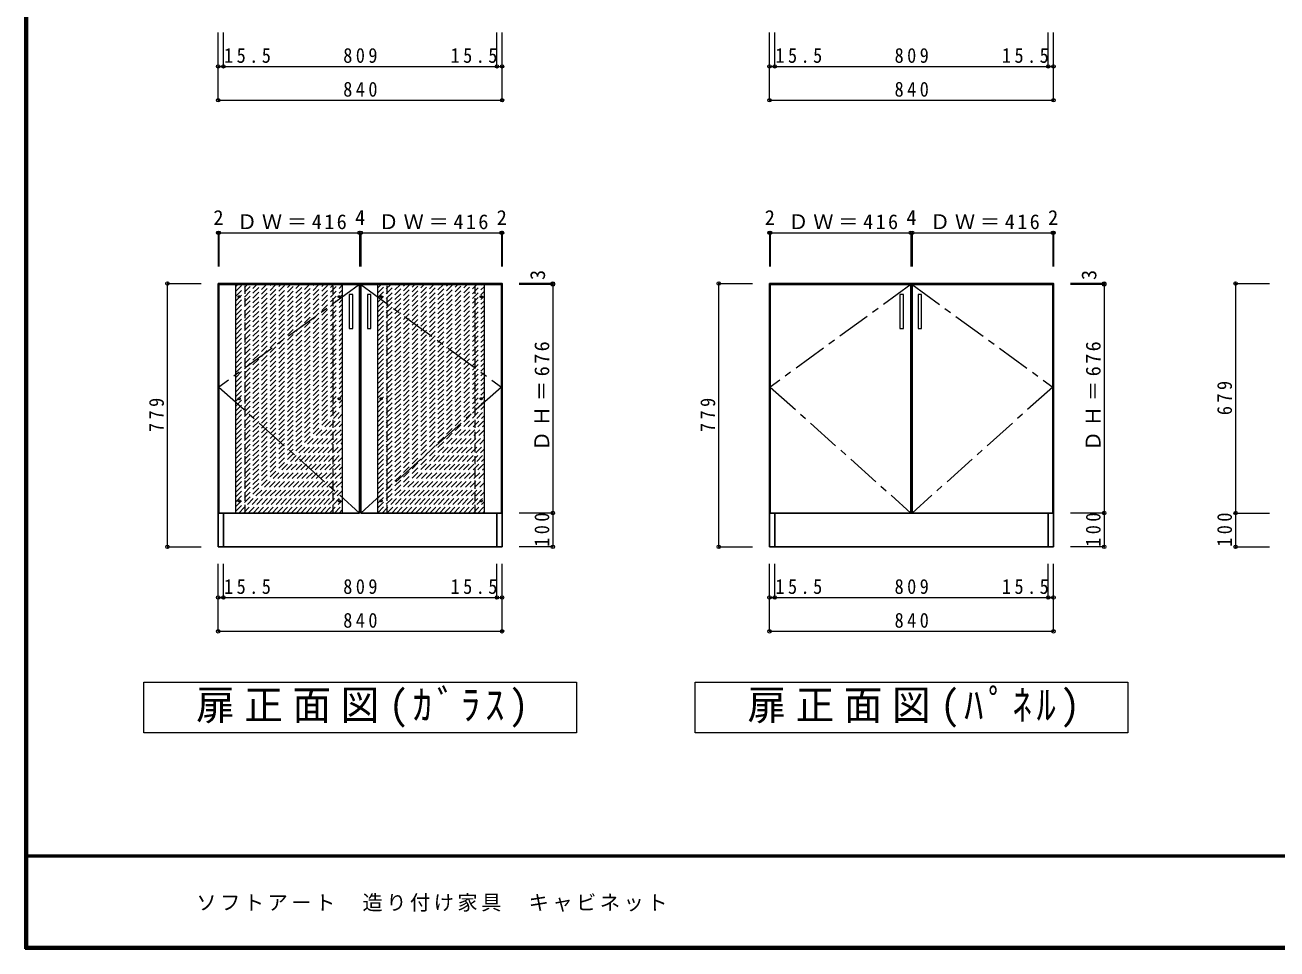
# Model space of a CAD drawing. Units: millimetres at full size, sheet at 1:20. Extents: x -52854 to 3800, y -107878 to 2783.
# Drawn here: x -4000 to -297, y -2797 to -63 of the extents above; entities that cross this region are included whole.
import ezdxf
from ezdxf.enums import TextEntityAlignment as Align

# ---------------------------------------------------------------- set-up
doc = ezdxf.new("R2010")
doc.units = ezdxf.units.MM
doc.header["$LTSCALE"] = 20
doc.header["$PDMODE"] = 32
doc.header["$PDSIZE"] = 10
doc.linetypes.add('CHAIN1', pattern=[8, 5, -1, 1, -1])
doc.linetypes.add('DASHED1', pattern=[1.8, 1.2, -0.6])
for name, color, linetype, lineweight in [('0-1_本体', 2, 'Continuous', 35), ('0-7_', 4, 'CHAIN1', 9), ('0-A_文字', 7, 'Continuous', 18), ('0-B_寸法', 7, 'Continuous', 9), ('1-2_扉', 3, 'Continuous', 25), ('1-3_扉仕上', 7, 'Continuous', 18), ('1-C_ハッチ', 4, 'DASHED1', 9), ('F-1_枠', 6, 'Continuous', 40)]:
    doc.layers.add(name, color=color, linetype=linetype, lineweight=lineweight)
doc.layers.add('F-A_文字', color=7, linetype='Continuous')
doc.styles.add('ＭＳ ゴシック', font='')
doc.styles.get('ＭＳ ゴシック').set_extended_font_data('MS Gothic')

msp = doc.modelspace()

# ---------------------------------------------------------------- linework, layer by layer
at = {"layer": '0-1_本体', "color": 3, "lineweight": 25}
for p, q in [((-3428.78, -1607), (-3428.78, -828)), ((-1797.93, -1607), (-1797.93, -828)), ((-1379.93, -843.5), (-1375.93, -843.5)), ((-3413.28, -1607), (-3413.28, -1507)), ((-2604.28, -1507), (-2604.28, -1607)), ((-973.43, -1507), (-1782.43, -1507)), ((-1782.43, -1607), (-1782.43, -1507)), ((-973.43, -1507), (-973.43, -1607)), ((-2588.78, -1607), (-3428.78, -1607)), ((-957.93, -1607), (-1797.93, -1607))]:
    msp.add_line(p, q, dxfattribs=at)
for points in [[(-3428.78, -828), (-2588.78, -828), (-2588.78, -1607)], [(-1797.93, -828), (-957.93, -828), (-957.93, -1607)]]:
    msp.add_lwpolyline(points, dxfattribs=at)
at = {"layer": '0-7_'}
for centre in [(-3366.78, -867), (-3070.78, -867), (-2946.78, -867), (-2650.78, -867), (-3366.78, -1169), (-3070.78, -1169), (-2946.78, -1169), (-2650.78, -1169), (-3366.78, -1471), (-3070.78, -1471), (-2946.78, -1471), (-2650.78, -1471)]:
    msp.add_circle(centre, 2.9, dxfattribs=at)
at = {"layer": '0-A_文字'}
for p, q in [((-3648.78, -2157), (-3648.78, -2007)), ((-2017.93, -2157), (-2017.93, -2007)), ((-2368.78, -2157), (-3648.78, -2157)), ((-737.93, -2157), (-2017.93, -2157))]:
    msp.add_line(p, q, dxfattribs=at)
for points in [[(-3648.78, -2007), (-2368.78, -2007), (-2368.78, -2157)], [(-2017.93, -2007), (-737.93, -2007), (-737.93, -2157)]]:
    msp.add_lwpolyline(points, dxfattribs=at)
at = {"layer": '0-B_寸法', "color": 4}
for p, q in [((-3428.78, -285.96), (-3428.78, -85.96)), ((-3413.28, -185.96), (-3413.28, -85.96)), ((-2604.28, -185.96), (-2604.28, -85.96)), ((-2588.78, -285.96), (-2588.78, -85.96)), ((-1797.93, -285.96), (-1797.93, -85.96)), ((-1782.43, -185.96), (-1782.43, -85.96)), ((-973.43, -185.96), (-973.43, -85.96)), ((-957.93, -285.96), (-957.93, -85.96)), ((-3428.78, -185.96), (-3413.28, -185.96)), ((-3413.28, -185.96), (-2604.28, -185.96)), ((-2604.28, -185.96), (-2588.78, -185.96)), ((-1797.93, -185.96), (-1782.43, -185.96)), ((-1782.43, -185.96), (-973.43, -185.96)), ((-973.43, -185.96), (-957.93, -185.96)), ((-3428.78, -285.96), (-2588.78, -285.96)), ((-1797.93, -285.96), (-957.93, -285.96)), ((-3428.78, -678), (-3426.78, -678)), ((-3428.78, -678), (-3428.78, -778)), ((-3426.78, -678), (-3426.78, -778)), ((-3426.78, -678), (-3010.78, -678)), ((-3010.78, -678), (-3010.78, -778)), ((-3010.78, -678), (-3006.78, -678)), ((-3006.78, -678), (-3006.78, -778)), ((-3006.78, -678), (-2590.78, -678)), ((-2590.78, -678), (-2590.78, -778)), ((-2590.78, -678), (-2588.78, -678)), ((-2588.78, -678), (-2588.78, -778)), ((-1797.93, -678), (-1795.92, -678)), ((-1797.93, -678), (-1797.93, -778)), ((-1795.92, -678), (-1795.92, -778)), ((-1795.92, -678), (-1379.92, -678)), ((-1379.92, -678), (-1379.92, -778)), ((-1379.92, -678), (-1375.93, -678)), ((-1375.93, -678), (-1375.93, -778)), ((-1375.93, -678), (-959.93, -678)), ((-959.93, -678), (-959.93, -778)), ((-959.93, -678), (-957.93, -678)), ((-957.93, -678), (-957.93, -778)), ((-3578.78, -1607), (-3578.78, -828)), ((-3578.78, -828), (-3478.78, -828)), ((-2438.78, -828), (-2538.78, -828)), ((-2438.78, -831), (-2538.78, -831)), ((-2438.78, -828), (-2438.78, -831)), ((-2438.78, -831), (-2438.78, -1507)), ((-1947.93, -1607), (-1947.93, -828)), ((-1947.93, -828), (-1847.93, -828)), ((-807.93, -828), (-907.93, -828)), ((-807.93, -831), (-907.93, -831)), ((-807.93, -828), (-807.93, -831)), ((-807.93, -831), (-807.93, -1507)), ((-419.38, -828), (-419.38, -1507)), ((-419.38, -828), (-319.38, -828)), ((-2438.78, -1507), (-2538.78, -1507)), ((-2438.78, -1507), (-2438.78, -1607)), ((-807.93, -1507), (-907.93, -1507)), ((-807.93, -1507), (-807.93, -1607)), ((-419.38, -1507), (-319.38, -1507)), ((-419.38, -1507), (-419.38, -1607)), ((-3578.78, -1607), (-3478.78, -1607)), ((-2438.78, -1607), (-2538.78, -1607)), ((-1947.93, -1607), (-1847.93, -1607)), ((-807.93, -1607), (-907.93, -1607)), ((-419.38, -1607), (-319.38, -1607)), ((-3428.78, -1857), (-3428.78, -1657)), ((-3413.28, -1757), (-3413.28, -1657)), ((-2604.28, -1757), (-2604.28, -1657)), ((-2588.78, -1857), (-2588.78, -1657)), ((-1797.93, -1857), (-1797.93, -1657)), ((-1782.43, -1757), (-1782.43, -1657)), ((-973.43, -1757), (-973.43, -1657)), ((-957.93, -1857), (-957.93, -1657)), ((-3428.78, -1757), (-3413.28, -1757)), ((-3413.28, -1757), (-2604.28, -1757)), ((-2604.28, -1757), (-2588.78, -1757)), ((-1797.93, -1757), (-1782.43, -1757)), ((-1782.43, -1757), (-973.43, -1757)), ((-973.43, -1757), (-957.93, -1757)), ((-3428.78, -1857), (-2588.78, -1857)), ((-1797.93, -1857), (-957.93, -1857))]:
    msp.add_line(p, q, dxfattribs=at)
at = {"layer": '0-B_寸法'}
for p in [(-3428.78, -185.96), (-3413.28, -185.96), (-2604.28, -185.96), (-2588.78, -185.96), (-1797.93, -185.96), (-1782.43, -185.96), (-973.43, -185.96), (-957.93, -185.96), (-3428.78, -285.96), (-2588.78, -285.96), (-1797.93, -285.96), (-957.93, -285.96), (-3428.78, -678), (-3426.78, -678), (-3010.78, -678), (-3006.78, -678), (-2590.78, -678), (-2588.78, -678), (-1797.93, -678), (-1795.92, -678), (-1379.92, -678), (-1375.93, -678), (-959.93, -678), (-957.93, -678), (-3578.78, -828), (-2438.78, -828), (-2438.78, -831), (-1947.93, -828), (-807.93, -828), (-807.93, -831), (-419.38, -828), (-2438.78, -1507), (-807.93, -1507), (-419.38, -1507), (-3578.78, -1607), (-2438.78, -1607), (-1947.93, -1607), (-807.93, -1607), (-419.38, -1607), (-3428.78, -1757), (-3413.28, -1757), (-2604.28, -1757), (-2588.78, -1757), (-1797.93, -1757), (-1782.43, -1757), (-973.43, -1757), (-957.93, -1757), (-3428.78, -1857), (-2588.78, -1857), (-1797.93, -1857), (-957.93, -1857)]:
    msp.add_point(p, dxfattribs=at)
at = {"layer": '1-2_扉'}
for p, q in [((-3426.78, -1507), (-3426.78, -831)), ((-3426.78, -831), (-3010.78, -831)), ((-3010.78, -1507), (-3010.78, -831)), ((-2590.78, -831), (-2590.78, -1507)), ((-1795.93, -831), (-1379.93, -831)), ((-1795.93, -1507), (-1795.93, -831)), ((-1379.93, -1507), (-1379.93, -831)), ((-1375.93, -1507), (-1375.93, -831)), ((-3426.78, -1507), (-3010.78, -1507)), ((-3006.78, -1507), (-2590.78, -1507)), ((-1795.93, -1507), (-1379.93, -1507)), ((-1375.93, -1507), (-959.93, -1507))]:
    msp.add_line(p, q, dxfattribs=at)
at = {"layer": '1-2_扉', "color": 4, "linetype": 'CHAIN1', "lineweight": 9}
for points in [[(-3010.78, -831), (-3426.78, -1134.5), (-3010.78, -1507)], [(-3006.78, -831), (-2590.78, -1134.5), (-3006.78, -1507)], [(-1379.93, -831), (-1795.93, -1134.5), (-1379.93, -1507)], [(-1375.93, -831), (-959.93, -1134.5), (-1375.93, -1507)]]:
    msp.add_lwpolyline(points, dxfattribs=at)
at = {"layer": '1-2_扉'}
for points in [[(-3006.78, -1507), (-3006.78, -831), (-2590.78, -831)], [(-1375.93, -831), (-959.93, -831), (-959.93, -1507)]]:
    msp.add_lwpolyline(points, dxfattribs=at)
at = {"layer": '1-3_扉仕上'}
for p, q in [((-3376.78, -1507), (-3376.78, -831)), ((-3060.78, -1507), (-3060.78, -831)), ((-2956.78, -1507), (-2956.78, -831)), ((-2640.78, -1507), (-2640.78, -831))]:
    msp.add_line(p, q, dxfattribs=at)
at = {"layer": '1-3_扉仕上', "linetype": 'DASHED1'}
for p, q in [((-3348.78, -1507), (-3348.78, -831)), ((-3088.78, -1507), (-3088.78, -831)), ((-2928.78, -1507), (-2928.78, -831)), ((-2668.78, -1507), (-2668.78, -831))]:
    msp.add_line(p, q, dxfattribs=at)
at = {"layer": '1-3_扉仕上'}
for points in [[(-3040.78, -961), (-3030.78, -961), (-3030.78, -861), (-3040.78, -861)], [(-2986.78, -961), (-2976.78, -961), (-2976.78, -861), (-2986.78, -861)], [(-1411.93, -961), (-1401.93, -961), (-1401.93, -861), (-1411.93, -861)], [(-1357.93, -961), (-1347.93, -961), (-1347.93, -861), (-1357.93, -861)]]:
    msp.add_lwpolyline(points, close=True, dxfattribs=at)
at = {"layer": '1-C_ハッチ'}
for p, q in [((-3376.78, -1134.06), (-3073.72, -831)), ((-3376.78, -1119.92), (-3087.87, -831)), ((-3376.78, -1105.77), (-3102.01, -831)), ((-3376.78, -1091.63), (-3116.15, -831)), ((-3376.78, -1077.49), (-3130.29, -831)), ((-3376.78, -1063.35), (-3144.43, -831)), ((-3376.78, -1049.2), (-3158.58, -831)), ((-3376.78, -1035.06), (-3172.72, -831)), ((-3376.78, -1020.92), (-3186.86, -831)), ((-3376.78, -1006.78), (-3201, -831)), ((-3376.78, -992.64), (-3215.15, -831)), ((-3376.78, -978.49), (-3229.29, -831)), ((-3376.78, -964.35), (-3243.43, -831)), ((-3376.78, -950.21), (-3257.57, -831)), ((-3376.78, -936.07), (-3271.71, -831)), ((-3376.78, -921.93), (-3285.86, -831)), ((-3376.78, -907.78), (-3300, -831)), ((-3376.78, -893.64), (-3314.14, -831)), ((-3376.78, -879.5), (-3328.28, -831)), ((-3376.78, -865.36), (-3342.42, -831)), ((-3376.78, -851.21), (-3356.57, -831)), ((-3376.78, -837.07), (-3370.71, -831)), ((-3376.78, -1148.2), (-3060.78, -832.2)), ((-3376.78, -1162.34), (-3060.78, -846.34)), ((-2956.78, -1138.32), (-2649.46, -831)), ((-2956.78, -1124.18), (-2663.6, -831)), ((-2956.78, -1110.04), (-2677.74, -831)), ((-2956.78, -1095.9), (-2691.89, -831)), ((-2956.78, -1081.75), (-2706.03, -831)), ((-2956.78, -1067.61), (-2720.17, -831)), ((-2956.78, -1053.47), (-2734.31, -831)), ((-2956.78, -1039.33), (-2748.45, -831)), ((-2956.78, -1025.18), (-2762.6, -831)), ((-2956.78, -1011.04), (-2776.74, -831)), ((-2956.78, -996.9), (-2790.88, -831)), ((-2956.78, -982.76), (-2805.02, -831)), ((-2956.78, -968.62), (-2819.17, -831)), ((-2956.78, -954.47), (-2833.31, -831)), ((-2956.78, -940.33), (-2847.45, -831)), ((-2956.78, -926.19), (-2861.59, -831)), ((-2956.78, -912.05), (-2875.73, -831)), ((-2956.78, -897.91), (-2889.88, -831)), ((-2956.78, -883.76), (-2904.02, -831)), ((-2956.78, -869.62), (-2918.16, -831)), ((-2956.78, -855.48), (-2932.3, -831)), ((-2956.78, -841.34), (-2946.44, -831)), ((-2956.78, -1152.46), (-2640.78, -836.46)), ((-2956.78, -1166.61), (-2640.78, -850.61)), ((-3376.78, -1176.48), (-3060.78, -860.48)), ((-3376.78, -1190.63), (-3060.78, -874.63)), ((-2956.78, -1180.75), (-2640.78, -864.75)), ((-2956.78, -1194.89), (-2640.78, -878.89)), ((-3376.78, -1204.77), (-3060.78, -888.77)), ((-3376.78, -1218.91), (-3060.78, -902.91)), ((-3376.78, -1233.05), (-3060.78, -917.05)), ((-2956.78, -1209.03), (-2640.78, -893.03)), ((-2956.78, -1223.17), (-2640.78, -907.17)), ((-2956.78, -1237.32), (-2640.78, -921.32)), ((-3376.78, -1247.19), (-3060.78, -931.19)), ((-3376.78, -1261.34), (-3060.78, -945.34)), ((-3376.78, -1275.48), (-3060.78, -959.48)), ((-2956.78, -1251.46), (-2640.78, -935.46)), ((-2956.78, -1265.6), (-2640.78, -949.6)), ((-3376.78, -1289.62), (-3060.78, -973.62)), ((-3376.78, -1303.76), (-3060.78, -987.76)), ((-2956.78, -1279.74), (-2640.78, -963.74)), ((-2956.78, -1293.88), (-2640.78, -977.88)), ((-2956.78, -1308.03), (-2640.78, -992.03)), ((-3376.78, -1317.91), (-3060.78, -1001.91)), ((-3376.78, -1332.05), (-3060.78, -1016.05)), ((-3376.78, -1346.19), (-3060.78, -1030.19)), ((-2956.78, -1322.17), (-2640.78, -1006.17)), ((-2956.78, -1336.31), (-2640.78, -1020.31)), ((-2956.78, -1350.45), (-2640.78, -1034.45)), ((-3376.78, -1360.33), (-3060.78, -1044.33)), ((-3376.78, -1374.47), (-3060.78, -1058.47)), ((-3376.78, -1388.62), (-3060.78, -1072.62)), ((-2956.78, -1364.6), (-2640.78, -1048.6)), ((-2956.78, -1378.74), (-2640.78, -1062.74)), ((-3376.78, -1402.76), (-3060.78, -1086.76)), ((-3376.78, -1416.9), (-3060.78, -1100.9)), ((-2956.78, -1392.88), (-2640.78, -1076.88)), ((-2956.78, -1407.02), (-2640.78, -1091.02)), ((-2956.78, -1421.16), (-2640.78, -1105.16)), ((-3376.78, -1431.04), (-3060.78, -1115.04)), ((-3376.78, -1445.18), (-3060.78, -1129.18)), ((-3376.78, -1459.33), (-3060.78, -1143.33)), ((-2956.78, -1435.31), (-2640.78, -1119.31)), ((-2956.78, -1449.45), (-2640.78, -1133.45)), ((-2956.78, -1463.59), (-2640.78, -1147.59)), ((-3376.78, -1473.47), (-3060.78, -1157.47)), ((-3376.78, -1487.61), (-3060.78, -1171.61)), ((-2956.78, -1477.73), (-2640.78, -1161.73)), ((-2956.78, -1491.87), (-2640.78, -1175.87)), ((-3376.78, -1501.75), (-3060.78, -1185.75)), ((-3367.89, -1507), (-3060.78, -1199.9)), ((-3353.74, -1507), (-3060.78, -1214.04)), ((-2956.78, -1506.02), (-2640.78, -1190.02)), ((-2943.62, -1507), (-2640.78, -1204.16)), ((-2929.48, -1507), (-2640.78, -1218.3)), ((-3339.6, -1507), (-3060.78, -1228.18)), ((-3325.46, -1507), (-3060.78, -1242.32)), ((-3311.32, -1507), (-3060.78, -1256.46)), ((-2915.34, -1507), (-2640.78, -1232.44)), ((-2901.2, -1507), (-2640.78, -1246.59)), ((-3297.17, -1507), (-3060.78, -1270.61)), ((-3283.03, -1507), (-3060.78, -1284.75)), ((-2887.05, -1507), (-2640.78, -1260.73)), ((-2872.91, -1507), (-2640.78, -1274.87)), ((-2858.77, -1507), (-2640.78, -1289.01)), ((-3268.89, -1507), (-3060.78, -1298.89)), ((-3254.75, -1507), (-3060.78, -1313.03)), ((-3240.61, -1507), (-3060.78, -1327.17)), ((-2844.63, -1507), (-2640.78, -1303.15)), ((-2830.48, -1507), (-2640.78, -1317.3)), ((-2816.34, -1507), (-2640.78, -1331.44)), ((-3226.46, -1507), (-3060.78, -1341.32)), ((-3212.32, -1507), (-3060.78, -1355.46)), ((-3198.18, -1507), (-3060.78, -1369.6)), ((-2802.2, -1507), (-2640.78, -1345.58)), ((-2788.06, -1507), (-2640.78, -1359.72)), ((-3184.04, -1507), (-3060.78, -1383.74)), ((-3169.9, -1507), (-3060.78, -1397.88)), ((-2773.92, -1507), (-2640.78, -1373.86)), ((-2759.77, -1507), (-2640.78, -1388.01)), ((-2745.63, -1507), (-2640.78, -1402.15)), ((-3155.75, -1507), (-3060.78, -1412.03)), ((-3141.61, -1507), (-3060.78, -1426.17)), ((-3127.47, -1507), (-3060.78, -1440.31)), ((-2731.49, -1507), (-2640.78, -1416.29)), ((-2717.35, -1507), (-2640.78, -1430.43)), ((-3113.33, -1507), (-3060.78, -1454.45)), ((-3099.19, -1507), (-3060.78, -1468.6)), ((-2703.21, -1507), (-2640.78, -1444.58)), ((-2689.06, -1507), (-2640.78, -1458.72)), ((-2674.92, -1507), (-2640.78, -1472.86)), ((-3085.04, -1507), (-3060.78, -1482.74)), ((-3070.9, -1507), (-3060.78, -1496.88)), ((-2660.78, -1507), (-2640.78, -1487)), ((-2646.64, -1507), (-2640.78, -1501.14))]:
    msp.add_line(p, q, dxfattribs=at)
at = {"layer": 'F-1_枠'}
for p, q in [((-4000, 2783.33), (-4000, -2796.67)), ((-3996.67, 2783.33), (-3996.67, -2796.67)), ((-3993.33, 2783.33), (-3993.33, -2796.67)), ((3800, -2520), (-4000, -2520)), ((3800, -2523.33), (-4000, -2523.33)), ((3800, -2790), (-4000, -2790)), ((3800, -2793.33), (-4000, -2793.33)), ((3800, -2796.67), (-4000, -2796.67))]:
    msp.add_line(p, q, dxfattribs=at)

# ---------------------------------------------------------------- texts
at = {"layer": '0-A_文字', "char_height": 87.98, "attachment_point": 7, "style": 'ＭＳ ゴシック'}
for s, insert in [('\\T1.25;\\W0.95;扉正面図(ｶﾞﾗｽ)', (-3493.78, -2142)), ('\\T1.25;\\W0.95;扉正面図(ﾊﾟﾈﾙ)', (-1862.93, -2142))]:
    msp.add_mtext(s, dxfattribs=dict(at, insert=insert))
at = {"layer": '0-B_寸法', "style": 'ＭＳ ゴシック'}
for s, p in [('2', (-3442.78, -668)), ('4', (-3023.78, -668)), ('2', (-2604.78, -668)), ('2', (-1811.93, -668)), ('4', (-1392.93, -668)), ('2', (-973.93, -668))]:
    msp.add_text(s, height=43.99, dxfattribs=at).set_placement(p, align=Align.BOTTOM_LEFT)
for p in [(-2448.78, -817.81), (-817.93, -817.81)]:
    msp.add_text('3', height=43.99, rotation=90, dxfattribs=at).set_placement(p, align=Align.BOTTOM_LEFT)
at = {"layer": '0-B_寸法', "char_height": 43.99, "attachment_point": 7, "style": 'ＭＳ ゴシック'}
for s, insert in [('\\T1.38;\\W0.9;15.5', (-3411.28, -175.96)), ('\\T1.38;\\W0.9;809', (-3058.78, -175.96)), ('\\T1.38;\\W0.9;15.5', (-2741.28, -175.96)), ('\\T1.38;\\W0.9;15.5', (-1780.43, -175.96)), ('\\T1.38;\\W0.9;809', (-1427.93, -175.96)), ('\\T1.38;\\W0.9;15.5', (-1110.43, -175.96)), ('\\T1.38;\\W0.9;840', (-3058.78, -275.96)), ('\\T1.38;\\W0.9;840', (-1427.93, -275.96)), ('\\T1.23;ＤＷ＝416', (-3373.28, -668)), ('\\T1.23;ＤＷ＝416', (-2954.28, -668)), ('\\T1.23;ＤＷ＝416', (-1742.42, -668)), ('\\T1.23;ＤＷ＝416', (-1323.43, -668)), ('\\T1.38;\\W0.9;809', (-3058.78, -1747)), ('\\T1.38;\\W0.9;809', (-1427.93, -1747)), ('\\T1.38;\\W0.9;15.5', (-3411.28, -1747)), ('\\T1.38;\\W0.9;15.5', (-2741.28, -1747)), ('\\T1.38;\\W0.9;15.5', (-1780.43, -1747)), ('\\T1.38;\\W0.9;15.5', (-1110.43, -1747)), ('\\T1.38;\\W0.9;840', (-3058.78, -1847)), ('\\T1.38;\\W0.9;840', (-1427.93, -1847))]:
    msp.add_mtext(s, dxfattribs=dict(at, insert=insert))
at = {"layer": '0-B_寸法', "char_height": 43.99, "attachment_point": 7, "rotation": 90, "style": 'ＭＳ ゴシック'}
for s, insert in [('\\T1.23;ＤＨ＝676', (-2448.78, -1324)), ('\\T1.23;ＤＨ＝676', (-817.93, -1324)), ('\\T1.38;\\W0.9;679', (-429.38, -1217.5)), ('\\T1.38;\\W0.9;779', (-3588.78, -1267.5)), ('\\T1.38;\\W0.9;779', (-1957.93, -1267.5)), ('\\T1.38;\\W0.9;100', (-2448.78, -1607)), ('\\T1.38;\\W0.9;100', (-817.93, -1607)), ('\\T1.38;\\W0.9;100', (-429.38, -1607))]:
    msp.add_mtext(s, dxfattribs=dict(at, insert=insert))
at = {"layer": 'F-A_文字', "insert": (-3493.33, -2686.67), "char_height": 43.99, "attachment_point": 7, "style": 'ＭＳ ゴシック'}
msp.add_mtext('\\T1.17;ソフトアート\u3000造り付け家具\u3000キャビネット', dxfattribs=at)

doc.saveas('drawing.dxf')
